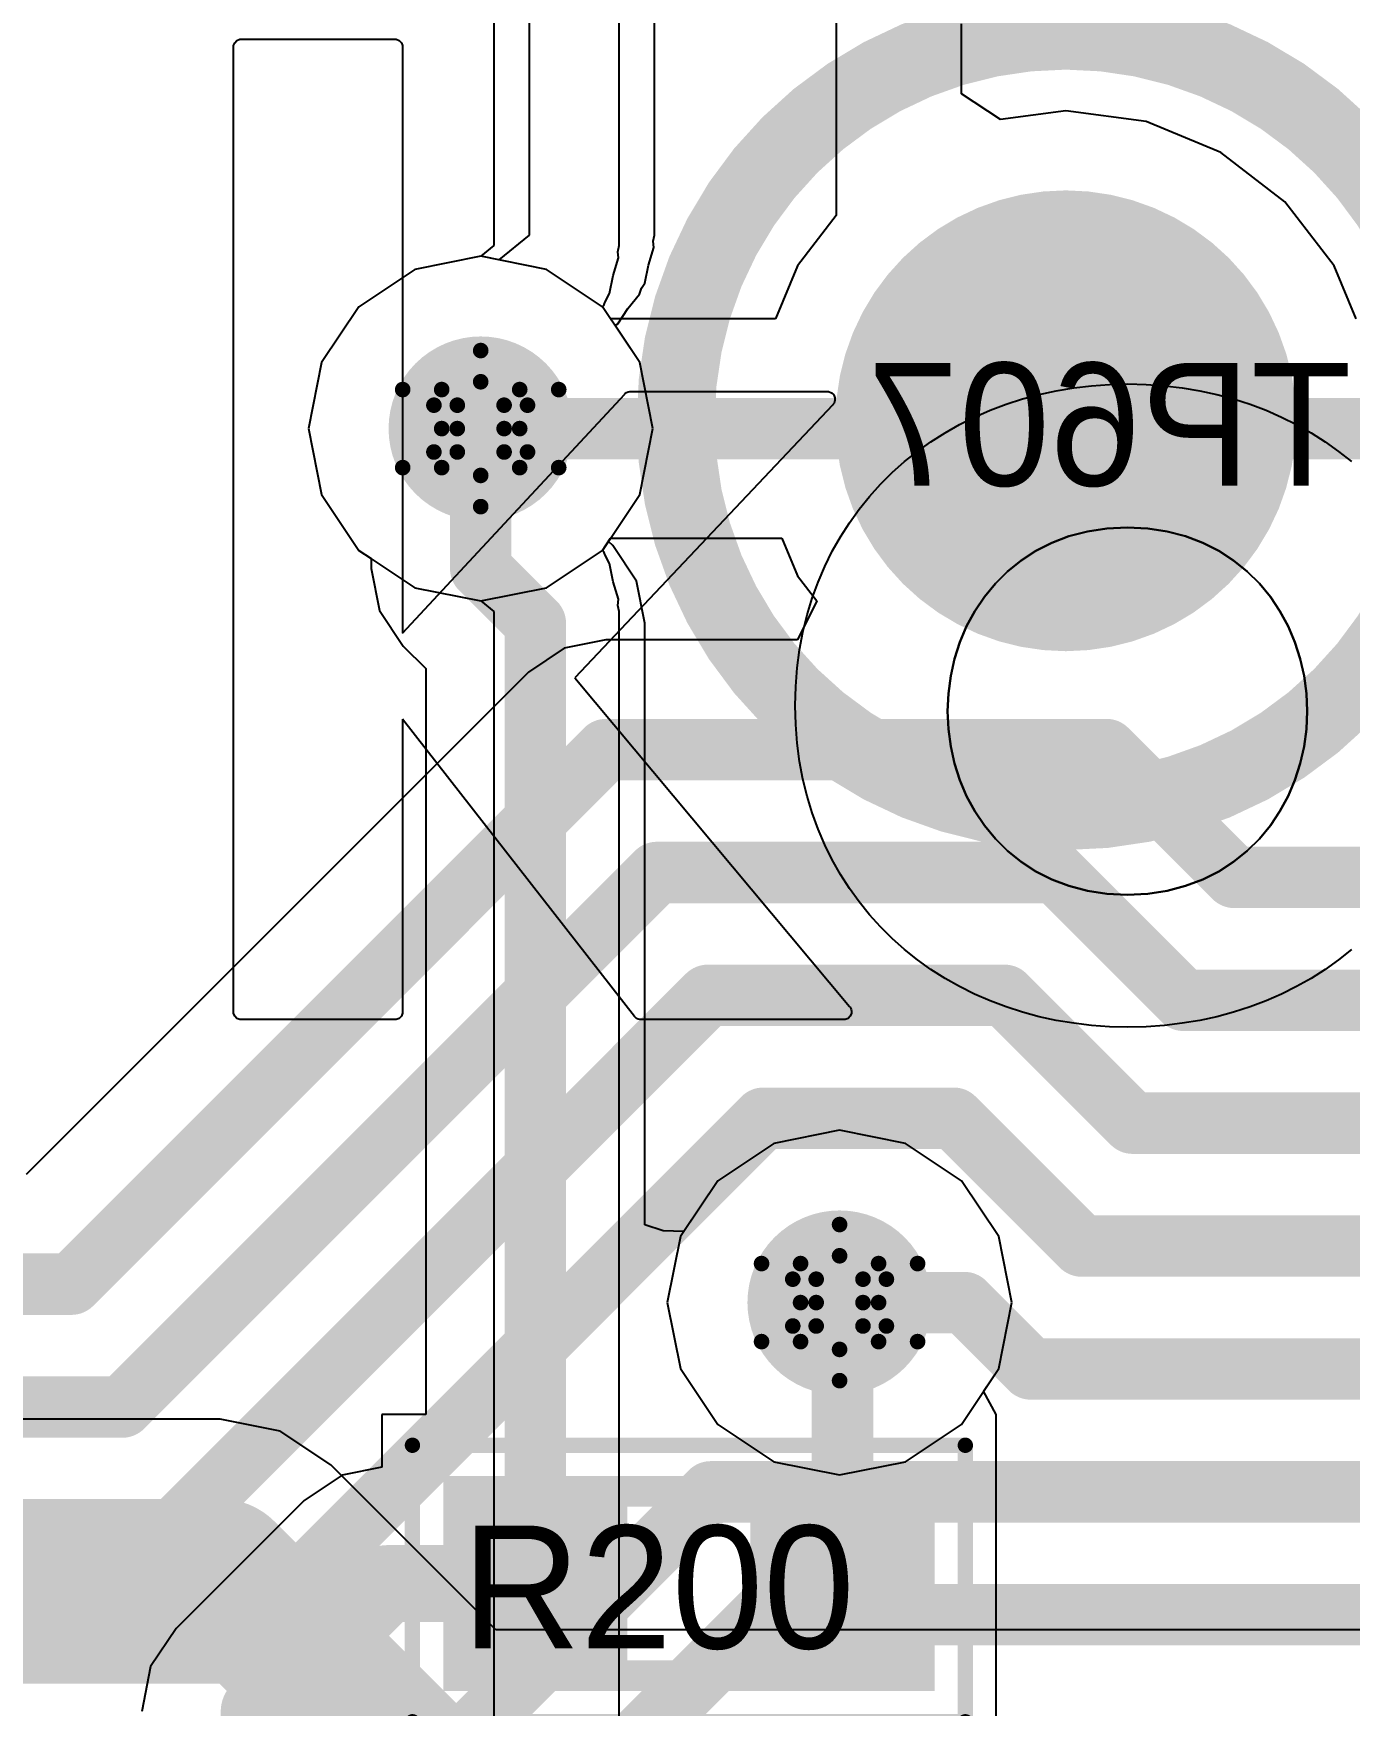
# Model space of a CAD drawing. Header units: millimetres. Extents: x 5 to 399, y 5 to 287.
# Drawn here: x 214.1 to 218.38, y 130.01 to 135.46 of the extents above; entities that cross this region are included whole.
import ezdxf

# ---------------------------------------------------------------- set-up
doc = ezdxf.new("R2010")
doc.units = ezdxf.units.MM
for name, color, linetype in [('BottomLayer', 5, 'Continuous'), ('BottomOverlay', 54, 'Continuous'), ('BottomPaste', 16, 'Continuous'), ('BottomSolder', 6, 'Continuous'), ('DrillDrawing', 1, 'Continuous'), ('DrillGuide', 244, 'Continuous'), ('Mechanical13', 56, 'Continuous'), ('MidLayer1', 16, 'Continuous'), ('MidLayer2', 76, 'Continuous'), ('MultiLayer', 9, 'Continuous'), ('TopLayer', 1, 'Continuous'), ('TopOverlay', 2, 'Continuous'), ('TopPaste', 8, 'Continuous'), ('TopSolder', 216, 'Continuous'), ('ViaHoleLayer', 16, 'Continuous')]:
    doc.layers.add(name, color=color, linetype=linetype)

# ---------------------------------------------------------------- blocks, each defined once
blk = doc.blocks.new('TP1_5MM_B_102')
at = {"layer": 'BottomLayer', "const_width": 0.75}
blk.add_lwpolyline([(-0.375, 0, 1), (0.375, 0, 1)], format="xyb", close=True, dxfattribs=at)
at = {"layer": 'BottomOverlay'}
for points, const_width in [([(1.27, 0, 1), (-1.27, 0, 1)], 0.254), ([(-1.3335, 0, 1), (-1.2065, 0, 1)], 0.127), ([(1.2065, 0, 1), (1.3335, 0, 1)], 0.127)]:
    blk.add_lwpolyline(points, format="xyb", close=True, dxfattribs=dict(at, const_width=const_width))
at = {"layer": 'BottomPaste', "const_width": 0.75}
blk.add_lwpolyline([(-0.375, 0, 1), (0.375, 0, 1)], format="xyb", close=True, dxfattribs=at)
at = {"layer": 'BottomSolder', "const_width": 0.75}
blk.add_lwpolyline([(-0.375, 0, 1), (0.375, 0, 1)], format="xyb", close=True, dxfattribs=at)
blk = doc.blocks.new('0402_R_201')
at = {"layer": 'Mechanical13', "const_width": 0.1}
for points in [[(-0.55, 0.3), (-0.55, -0.3)], [(0.55, 0.3), (-0.55, 0.3)], [(0.55, 0.3), (0.55, -0.3)], [(0.55, -0.3), (-0.55, -0.3)]]:
    blk.add_lwpolyline(points, dxfattribs=at)
at = {"layer": 'Mechanical13', "const_width": 0.05}
for points in [[(-0.575, 0.3, 1), (-0.525, 0.3, 1)], [(-0.575, 0.3, 1), (-0.525, 0.3, 1)], [(0.525, 0.3, 1), (0.575, 0.3, 1)], [(0.525, 0.3, 1), (0.575, 0.3, 1)], [(-0.575, -0.3, 1), (-0.525, -0.3, 1)], [(-0.575, -0.3, 1), (-0.525, -0.3, 1)], [(0.525, -0.3, 1), (0.575, -0.3, 1)], [(0.525, -0.3, 1), (0.575, -0.3, 1)]]:
    blk.add_lwpolyline(points, format="xyb", close=True, dxfattribs=at)
at = {"layer": 'TopLayer'}
for points in [[(-0.25, -0.3), (-0.25, 0.3), (-0.75, -0.3), (-0.75, 0.3)], [(0.75, -0.3), (0.75, 0.3), (0.25, -0.3), (0.25, 0.3)]]:
    blk.add_solid(points, dxfattribs=at)
at = {"layer": 'TopOverlay', "const_width": 0.05}
for points in [[(-0.9, 0.45), (-0.9, -0.45)], [(0.9, 0.45), (-0.9, 0.45)], [(0.9, 0.45), (0.9, -0.45)], [(0.9, -0.45), (-0.9, -0.45)]]:
    blk.add_lwpolyline(points, dxfattribs=at)
at = {"layer": 'TopOverlay', "const_width": 0.025}
for points in [[(-0.9125, 0.45, 1), (-0.8875, 0.45, 1)], [(-0.9125, 0.45, 1), (-0.8875, 0.45, 1)], [(0.8875, 0.45, 1), (0.9125, 0.45, 1)], [(0.8875, 0.45, 1), (0.9125, 0.45, 1)], [(-0.9125, -0.45, 1), (-0.8875, -0.45, 1)], [(-0.9125, -0.45, 1), (-0.8875, -0.45, 1)], [(0.8875, -0.45, 1), (0.9125, -0.45, 1)], [(0.8875, -0.45, 1), (0.9125, -0.45, 1)]]:
    blk.add_lwpolyline(points, format="xyb", close=True, dxfattribs=at)
at = {"layer": 'TopPaste'}
for points in [[(-0.25, -0.3), (-0.25, 0.3), (-0.75, -0.3), (-0.75, 0.3)], [(0.75, -0.3), (0.75, 0.3), (0.25, -0.3), (0.25, 0.3)]]:
    blk.add_solid(points, dxfattribs=at)
at = {"layer": 'TopSolder'}
for points in [[(-0.2, -0.35), (-0.2, 0.35), (-0.8, -0.35), (-0.8, 0.35)], [(0.8, -0.35), (0.8, 0.35), (0.2, -0.35), (0.2, 0.35)]]:
    blk.add_solid(points, dxfattribs=at)

msp = doc.modelspace()

# ---------------------------------------------------------------- linework, layer by layer
at = {"layer": 'BottomLayer'}
for p, q in [((216.7124, 137.5831), (216.7124, 134.865)), ((217.1202, 135.2608), (217.1202, 135.4888)), ((217.2472, 135.177), (217.1202, 135.2608)), ((217.4598, 135.205), (217.2472, 135.177)), ((217.7208, 135.1707), (217.4598, 135.205)), ((217.9641, 135.0699), (217.7208, 135.1707)), ((218.173, 134.9096), (217.9641, 135.0699)), ((218.3333, 134.7007), (218.173, 134.9096)), ((216.7124, 134.865), (216.5863, 134.7007)), ((215.5548, 134.7318), (215.3402, 134.6891)), ((215.7694, 134.6891), (215.5548, 134.7318)), ((215.3402, 134.6891), (215.1583, 134.5675)), ((215.9513, 134.5675), (215.7694, 134.6891)), ((216.5863, 134.7007), (216.5147, 134.5279)), ((218.4049, 134.5279), (218.3333, 134.7007)), ((215.1583, 134.5675), (215.0367, 134.3856)), ((215.9778, 134.5279), (215.9513, 134.5675)), ((216.5147, 134.5279), (215.9778, 134.5279)), ((215.0367, 134.3856), (214.994, 134.171)), ((214.994, 134.171), (215.0367, 133.9564)), ((215.0367, 133.9564), (215.1583, 133.7745)), ((215.9513, 133.7745), (215.9778, 133.8141)), ((215.9778, 133.8141), (216.5357, 133.8141)), ((216.5357, 133.8141), (216.5863, 133.6921)), ((215.1583, 133.7745), (215.3402, 133.6529)), ((215.7694, 133.6529), (215.9513, 133.7745)), ((216.5863, 133.6921), (216.6492, 133.6101)), ((215.3402, 133.6529), (215.5548, 133.6102)), ((215.5548, 133.6102), (215.7694, 133.6529)), ((216.6492, 133.6101), (216.5866, 133.4831)), ((215.826, 133.4559), (215.7102, 133.3785)), ((215.9625, 133.4831), (215.826, 133.4559)), ((216.5866, 133.4831), (215.9625, 133.4831)), ((215.7102, 133.3785), (214.0747, 131.743))]:
    msp.add_line(p, q, dxfattribs=at)
for points, const_width in [([(215.4048, 134.171, 1), (215.7048, 134.171, 1)], 0.3), ([(215.5048, 134.171, 1), (215.6048, 134.171, 1)], 0.1), ([(215.9125, 133.1262, 1), (216.0125, 133.1262, 1)], 0.1), ([(215.9125, 133.1262, 1), (216.0125, 133.1262, 1)], 0.1), ([(217.5423, 133.1262, 1), (217.6423, 133.1262, 1)], 0.1), ([(217.5423, 133.1262, 1), (217.6423, 133.1262, 1)], 0.1), ([(216.0782, 132.7262, 1), (216.1782, 132.7262, 1)], 0.1), ([(216.0782, 132.7262, 1), (216.1782, 132.7262, 1)], 0.1), ([(217.3767, 132.7262, 1), (217.4767, 132.7262, 1)], 0.1), ([(217.3767, 132.7262, 1), (217.4767, 132.7262, 1)], 0.1), ([(217.9583, 132.7102, 1), (218.0583, 132.7102, 1)], 0.1), ([(217.9583, 132.7102, 1), (218.0583, 132.7102, 1)], 0.1), ([(216.2439, 132.3262, 1), (216.3439, 132.3262, 1)], 0.1), ([(216.2439, 132.3262, 1), (216.3439, 132.3262, 1)], 0.1), ([(217.211, 132.3262, 1), (217.311, 132.3262, 1)], 0.1), ([(217.211, 132.3262, 1), (217.311, 132.3262, 1)], 0.1), ([(217.7927, 132.3102, 1), (217.8927, 132.3102, 1)], 0.1), ([(217.7927, 132.3102, 1), (217.8927, 132.3102, 1)], 0.1), ([(216.4247, 131.9262, 1), (216.5247, 131.9262, 1)], 0.1), ([(216.4247, 131.9262, 1), (216.5247, 131.9262, 1)], 0.1), ([(217.0453, 131.9262, 1), (217.1453, 131.9262, 1)], 0.1), ([(217.0453, 131.9262, 1), (217.1453, 131.9262, 1)], 0.1), ([(217.627, 131.9102, 1), (217.727, 131.9102, 1)], 0.1), ([(217.627, 131.9102, 1), (217.727, 131.9102, 1)], 0.1), ([(216.5732, 131.3262, 1), (216.8732, 131.3262, 1)], 0.3), ([(217.4613, 131.5102, 1), (217.5613, 131.5102, 1)], 0.1), ([(217.4613, 131.5102, 1), (217.5613, 131.5102, 1)], 0.1), ([(214.1725, 131.3862, 1), (214.2725, 131.3862, 1)], 0.1), ([(214.1725, 131.3862, 1), (214.2725, 131.3862, 1)], 0.1), ([(216.6732, 131.3262, 1), (216.7732, 131.3262, 1)], 0.1), ([(217.0796, 131.3262, 1), (217.1796, 131.3262, 1)], 0.1), ([(217.0796, 131.3262, 1), (217.1796, 131.3262, 1)], 0.1), ([(217.2956, 131.1102, 1), (217.3956, 131.1102, 1)], 0.1), ([(217.2956, 131.1102, 1), (217.3956, 131.1102, 1)], 0.1), ([(214.3382, 130.9862, 1), (214.4382, 130.9862, 1)], 0.1), ([(214.3382, 130.9862, 1), (214.4382, 130.9862, 1)], 0.1), ([(216.2535, 130.7102, 1), (216.3535, 130.7102, 1)], 0.1), ([(216.2535, 130.7102, 1), (216.3535, 130.7102, 1)], 0.1), ([(214.5039, 130.5862, 1), (214.6039, 130.5862, 1)], 0.1), ([(214.5039, 130.5862, 1), (214.6039, 130.5862, 1)], 0.1), ([(216.4192, 130.3102, 1), (216.5192, 130.3102, 1)], 0.1), ([(216.4192, 130.3102, 1), (216.5192, 130.3102, 1)], 0.1), ([(214.6847, 130.1862, 1), (214.7847, 130.1862, 1)], 0.1), ([(214.6847, 130.1862, 1), (214.7847, 130.1862, 1)], 0.1)]:
    msp.add_lwpolyline(points, format="xyb", close=True, dxfattribs=dict(at, const_width=const_width))
at = {"layer": 'BottomLayer', "const_width": 0.2}
for points in [[(215.5548, 134.171), (218.8822, 134.171)], [(214.2225, 131.3862), (215.9625, 133.1262)], [(215.9625, 133.1262), (217.5923, 133.1262)], [(217.5923, 133.1262), (218.0083, 132.7102)], [(214.3882, 130.9862), (216.1282, 132.7262)], [(216.1282, 132.7262), (217.4267, 132.7262)], [(217.4267, 132.7262), (217.8427, 132.3102)], [(218.0083, 132.7102), (222.4484, 132.7102)], [(214.5539, 130.5862), (216.2939, 132.3262)], [(216.2939, 132.3262), (217.261, 132.3262)], [(217.261, 132.3262), (217.677, 131.9102)], [(217.8427, 132.3102), (222.6141, 132.3102)], [(214.7347, 130.1862), (216.4747, 131.9262)], [(216.4747, 131.9262), (217.0953, 131.9262)], [(217.0953, 131.9262), (217.5113, 131.5102)], [(217.677, 131.9102), (222.7797, 131.9102)], [(217.5113, 131.5102), (222.9454, 131.5102)], [(211.7032, 131.3862), (214.2225, 131.3862)], [(216.7232, 131.3262), (217.1296, 131.3262)], [(217.1296, 131.3262), (217.3456, 131.1102)], [(217.3456, 131.1102), (223.1111, 131.1102)], [(211.8689, 130.9862), (214.3882, 130.9862)], [(215.3795, 129.7862), (216.3035, 130.7102)], [(216.3035, 130.7102), (223.2768, 130.7102)], [(212.0346, 130.5862), (214.5539, 130.5862)], [(215.5452, 129.3862), (216.4692, 130.3102)], [(216.4692, 130.3102), (223.4425, 130.3102)], [(212.2002, 130.1862), (214.7347, 130.1862)]]:
    msp.add_lwpolyline(points, dxfattribs=at)
at = {"layer": 'DrillDrawing', "const_width": 0.0508}
for points in [[(215.4278, 134.298), (215.5548, 134.425)], [(215.5548, 134.425), (215.6818, 134.298)], [(215.3008, 134.298), (215.4278, 134.171)], [(215.3008, 134.298), (215.4278, 134.298)], [(215.4786, 134.2472), (215.5548, 134.3234)], [(215.5548, 134.3234), (215.631, 134.2472)], [(215.6818, 134.298), (215.8088, 134.298)], [(215.6818, 134.171), (215.8088, 134.298)], [(215.4024, 134.2472), (215.4786, 134.171)], [(215.4024, 134.2472), (215.4786, 134.2472)], [(215.631, 134.2472), (215.7072, 134.2472)], [(215.631, 134.171), (215.7072, 134.2472)], [(215.3008, 134.044), (215.4278, 134.171)], [(215.4024, 134.0948), (215.4786, 134.171)], [(215.631, 134.171), (215.7072, 134.0948)], [(215.6818, 134.171), (215.8088, 134.044)], [(215.4024, 134.0948), (215.4786, 134.0948)], [(215.4786, 134.0948), (215.5548, 134.0186)], [(215.5548, 134.0186), (215.631, 134.0948)], [(215.631, 134.0948), (215.7072, 134.0948)], [(215.3008, 134.044), (215.4278, 134.044)], [(215.4278, 134.044), (215.5548, 133.917)], [(215.5548, 133.917), (215.6818, 134.044)], [(215.6818, 134.044), (215.8088, 134.044)], [(216.5962, 131.4532), (216.7232, 131.5802)], [(216.7232, 131.5802), (216.8502, 131.4532)], [(216.647, 131.4024), (216.7232, 131.4786)], [(216.7232, 131.4786), (216.7994, 131.4024)], [(216.4692, 131.4532), (216.5962, 131.3262)], [(216.4692, 131.4532), (216.5962, 131.4532)], [(216.8502, 131.4532), (216.9772, 131.4532)], [(216.8502, 131.3262), (216.9772, 131.4532)], [(216.5708, 131.4024), (216.647, 131.3262)], [(216.5708, 131.4024), (216.647, 131.4024)], [(216.7994, 131.4024), (216.8756, 131.4024)], [(216.7994, 131.3262), (216.8756, 131.4024)], [(216.4692, 131.1992), (216.5962, 131.3262)], [(216.5708, 131.25), (216.647, 131.3262)], [(216.7994, 131.3262), (216.8756, 131.25)], [(216.8502, 131.3262), (216.9772, 131.1992)], [(216.4692, 131.1992), (216.5962, 131.1992)], [(216.5708, 131.25), (216.647, 131.25)], [(216.5962, 131.1992), (216.7232, 131.0722)], [(216.647, 131.25), (216.7232, 131.1738)], [(216.7232, 131.1738), (216.7994, 131.25)], [(216.7232, 131.0722), (216.8502, 131.1992)], [(216.7994, 131.25), (216.8756, 131.25)], [(216.8502, 131.1992), (216.9772, 131.1992)]]:
    msp.add_lwpolyline(points, dxfattribs=at)
at = {"layer": 'DrillDrawing', "const_width": 0.0254}
for points in [[(215.5421, 134.425, 1), (215.5675, 134.425, 1)], [(215.5421, 134.425, 1), (215.5675, 134.425, 1)], [(215.2881, 134.298, 1), (215.3135, 134.298, 1)], [(215.2881, 134.298, 1), (215.3135, 134.298, 1)], [(215.4151, 134.298, 1), (215.4405, 134.298, 1)], [(215.4151, 134.298, 1), (215.4405, 134.298, 1)], [(215.5421, 134.3234, 1), (215.5675, 134.3234, 1)], [(215.5421, 134.3234, 1), (215.5675, 134.3234, 1)], [(215.6691, 134.298, 1), (215.6945, 134.298, 1)], [(215.6691, 134.298, 1), (215.6945, 134.298, 1)], [(215.7961, 134.298, 1), (215.8215, 134.298, 1)], [(215.7961, 134.298, 1), (215.8215, 134.298, 1)], [(215.3897, 134.2472, 1), (215.4151, 134.2472, 1)], [(215.3897, 134.2472, 1), (215.4151, 134.2472, 1)], [(215.4659, 134.2472, 1), (215.4913, 134.2472, 1)], [(215.4659, 134.2472, 1), (215.4913, 134.2472, 1)], [(215.6183, 134.2472, 1), (215.6437, 134.2472, 1)], [(215.6183, 134.2472, 1), (215.6437, 134.2472, 1)], [(215.6945, 134.2472, 1), (215.7199, 134.2472, 1)], [(215.6945, 134.2472, 1), (215.7199, 134.2472, 1)], [(215.4151, 134.171, 1), (215.4405, 134.171, 1)], [(215.4151, 134.171, 1), (215.4405, 134.171, 1)], [(215.4659, 134.171, 1), (215.4913, 134.171, 1)], [(215.4659, 134.171, 1), (215.4913, 134.171, 1)], [(215.6183, 134.171, 1), (215.6437, 134.171, 1)], [(215.6183, 134.171, 1), (215.6437, 134.171, 1)], [(215.6691, 134.171, 1), (215.6945, 134.171, 1)], [(215.6691, 134.171, 1), (215.6945, 134.171, 1)], [(215.3897, 134.0948, 1), (215.4151, 134.0948, 1)], [(215.3897, 134.0948, 1), (215.4151, 134.0948, 1)], [(215.4659, 134.0948, 1), (215.4913, 134.0948, 1)], [(215.4659, 134.0948, 1), (215.4913, 134.0948, 1)], [(215.6183, 134.0948, 1), (215.6437, 134.0948, 1)], [(215.6183, 134.0948, 1), (215.6437, 134.0948, 1)], [(215.6945, 134.0948, 1), (215.7199, 134.0948, 1)], [(215.6945, 134.0948, 1), (215.7199, 134.0948, 1)], [(215.2881, 134.044, 1), (215.3135, 134.044, 1)], [(215.2881, 134.044, 1), (215.3135, 134.044, 1)], [(215.4151, 134.044, 1), (215.4405, 134.044, 1)], [(215.4151, 134.044, 1), (215.4405, 134.044, 1)], [(215.6691, 134.044, 1), (215.6945, 134.044, 1)], [(215.6691, 134.044, 1), (215.6945, 134.044, 1)], [(215.7961, 134.044, 1), (215.8215, 134.044, 1)], [(215.7961, 134.044, 1), (215.8215, 134.044, 1)], [(215.5421, 134.0186, 1), (215.5675, 134.0186, 1)], [(215.5421, 134.0186, 1), (215.5675, 134.0186, 1)], [(215.5421, 133.917, 1), (215.5675, 133.917, 1)], [(215.5421, 133.917, 1), (215.5675, 133.917, 1)], [(216.7105, 131.5802, 1), (216.7359, 131.5802, 1)], [(216.7105, 131.5802, 1), (216.7359, 131.5802, 1)], [(216.7105, 131.4786, 1), (216.7359, 131.4786, 1)], [(216.7105, 131.4786, 1), (216.7359, 131.4786, 1)], [(216.4565, 131.4532, 1), (216.4819, 131.4532, 1)], [(216.4565, 131.4532, 1), (216.4819, 131.4532, 1)], [(216.5835, 131.4532, 1), (216.6089, 131.4532, 1)], [(216.5835, 131.4532, 1), (216.6089, 131.4532, 1)], [(216.8375, 131.4532, 1), (216.8629, 131.4532, 1)], [(216.8375, 131.4532, 1), (216.8629, 131.4532, 1)], [(216.9645, 131.4532, 1), (216.9899, 131.4532, 1)], [(216.9645, 131.4532, 1), (216.9899, 131.4532, 1)], [(216.5581, 131.4024, 1), (216.5835, 131.4024, 1)], [(216.5581, 131.4024, 1), (216.5835, 131.4024, 1)], [(216.6343, 131.4024, 1), (216.6597, 131.4024, 1)], [(216.6343, 131.4024, 1), (216.6597, 131.4024, 1)], [(216.7867, 131.4024, 1), (216.8121, 131.4024, 1)], [(216.7867, 131.4024, 1), (216.8121, 131.4024, 1)], [(216.8629, 131.4024, 1), (216.8883, 131.4024, 1)], [(216.8629, 131.4024, 1), (216.8883, 131.4024, 1)], [(216.5835, 131.3262, 1), (216.6089, 131.3262, 1)], [(216.5835, 131.3262, 1), (216.6089, 131.3262, 1)], [(216.6343, 131.3262, 1), (216.6597, 131.3262, 1)], [(216.6343, 131.3262, 1), (216.6597, 131.3262, 1)], [(216.7867, 131.3262, 1), (216.8121, 131.3262, 1)], [(216.7867, 131.3262, 1), (216.8121, 131.3262, 1)], [(216.8375, 131.3262, 1), (216.8629, 131.3262, 1)], [(216.8375, 131.3262, 1), (216.8629, 131.3262, 1)], [(216.4565, 131.1992, 1), (216.4819, 131.1992, 1)], [(216.4565, 131.1992, 1), (216.4819, 131.1992, 1)], [(216.5581, 131.25, 1), (216.5835, 131.25, 1)], [(216.5581, 131.25, 1), (216.5835, 131.25, 1)], [(216.5835, 131.1992, 1), (216.6089, 131.1992, 1)], [(216.5835, 131.1992, 1), (216.6089, 131.1992, 1)], [(216.6343, 131.25, 1), (216.6597, 131.25, 1)], [(216.6343, 131.25, 1), (216.6597, 131.25, 1)], [(216.7867, 131.25, 1), (216.8121, 131.25, 1)], [(216.7867, 131.25, 1), (216.8121, 131.25, 1)], [(216.8375, 131.1992, 1), (216.8629, 131.1992, 1)], [(216.8375, 131.1992, 1), (216.8629, 131.1992, 1)], [(216.8629, 131.25, 1), (216.8883, 131.25, 1)], [(216.8629, 131.25, 1), (216.8883, 131.25, 1)], [(216.9645, 131.1992, 1), (216.9899, 131.1992, 1)], [(216.9645, 131.1992, 1), (216.9899, 131.1992, 1)], [(216.7105, 131.1738, 1), (216.7359, 131.1738, 1)], [(216.7105, 131.1738, 1), (216.7359, 131.1738, 1)], [(216.7105, 131.0722, 1), (216.7359, 131.0722, 1)], [(216.7105, 131.0722, 1), (216.7359, 131.0722, 1)]]:
    msp.add_lwpolyline(points, format="xyb", close=True, dxfattribs=at)
at = {"layer": 'DrillGuide', "const_width": 0.125}
for points in [[(215.4923, 134.171, 1), (215.6173, 134.171, 1)], [(216.6607, 131.3262, 1), (216.7857, 131.3262, 1)]]:
    msp.add_lwpolyline(points, format="xyb", close=True, dxfattribs=at)
at = {"layer": 'MidLayer1'}
for p, q in [((215.5972, 137.3183), (215.5972, 134.7666)), ((216.0051, 134.7666), (216.0051, 137.3183)), ((215.5972, 134.7666), (215.5548, 134.7318)), ((216.0011, 134.7468), (216.0051, 134.7666)), ((215.5548, 134.7318), (215.3402, 134.6891)), ((215.9857, 134.6693), (216.0031, 134.7266)), ((216.0031, 134.7266), (216.0011, 134.7468)), ((215.3402, 134.6891), (215.1583, 134.5675)), ((215.974, 134.6105), (215.9857, 134.6693)), ((215.9596, 134.5832), (215.974, 134.6105)), ((215.1583, 134.5675), (215.0367, 134.3856)), ((215.9513, 134.5675), (215.9514, 134.5676)), ((216.0729, 134.3856), (215.9513, 134.5675)), ((215.9514, 134.5676), (215.9569, 134.5744)), ((215.9569, 134.5744), (215.9596, 134.5832)), ((215.0367, 134.3856), (214.994, 134.171)), ((216.1156, 134.171), (216.0729, 134.3856)), ((214.994, 134.171), (215.0367, 133.9564)), ((216.0729, 133.9564), (216.1156, 134.171)), ((215.0367, 133.9564), (215.1583, 133.7745)), ((215.9513, 133.7745), (216.0729, 133.9564)), ((215.1583, 133.7745), (215.3402, 133.6529)), ((215.9514, 133.7744), (215.9513, 133.7745)), ((215.9569, 133.7676), (215.9514, 133.7744)), ((215.9596, 133.7588), (215.9569, 133.7676)), ((215.974, 133.7315), (215.9596, 133.7588)), ((215.9857, 133.6727), (215.974, 133.7315)), ((216.0031, 133.6154), (215.9857, 133.6727)), ((215.3402, 133.6529), (215.5548, 133.6102)), ((215.5548, 133.6102), (215.5972, 133.5754)), ((215.5972, 133.5754), (215.5972, 129.2688)), ((216.0011, 133.5952), (216.0031, 133.6154)), ((216.0051, 133.5754), (216.0011, 133.5952)), ((216.0051, 129.2688), (216.0051, 133.5754)), ((216.7232, 131.887), (216.5086, 131.8443)), ((216.9378, 131.8443), (216.7232, 131.887)), ((216.5086, 131.8443), (216.3267, 131.7227)), ((217.1197, 131.7227), (216.9378, 131.8443)), ((216.3267, 131.7227), (216.2051, 131.5408)), ((217.2413, 131.5408), (217.1197, 131.7227)), ((216.2051, 131.5408), (216.1624, 131.3262)), ((217.284, 131.3262), (217.2413, 131.5408)), ((216.1624, 131.3262), (216.2051, 131.1116)), ((217.2413, 131.1116), (217.284, 131.3262)), ((216.2051, 131.1116), (216.3267, 130.9297)), ((217.1197, 130.9297), (217.2413, 131.1116)), ((216.3267, 130.9297), (216.5086, 130.8081)), ((216.9378, 130.8081), (217.1197, 130.9297)), ((216.5086, 130.8081), (216.7232, 130.7654)), ((216.7232, 130.7654), (216.9378, 130.8081))]:
    msp.add_line(p, q, dxfattribs=at)
at = {"layer": 'MidLayer1', "const_width": 0.3}
for points in [[(215.4048, 134.171, 1), (215.7048, 134.171, 1)], [(216.5732, 131.3262, 1), (216.8732, 131.3262, 1)]]:
    msp.add_lwpolyline(points, format="xyb", close=True, dxfattribs=at)
at = {"layer": 'MidLayer2'}
for p, q in [((215.5548, 134.7318), (215.3402, 134.6891)), ((215.7694, 134.6891), (215.5548, 134.7318)), ((215.3402, 134.6891), (215.1583, 134.5675)), ((215.9513, 134.5675), (215.7694, 134.6891)), ((215.1583, 134.5675), (215.0367, 134.3856)), ((216.0729, 134.3856), (215.9513, 134.5675)), ((215.0367, 134.3856), (214.994, 134.171)), ((216.1156, 134.171), (216.0729, 134.3856)), ((214.994, 134.171), (215.0367, 133.9564)), ((216.0729, 133.9564), (216.1156, 134.171)), ((215.0367, 133.9564), (215.1583, 133.7745)), ((215.9513, 133.7745), (216.0729, 133.9564)), ((215.1583, 133.7745), (215.3402, 133.6529)), ((215.7694, 133.6529), (215.9513, 133.7745)), ((215.3402, 133.6529), (215.5548, 133.6102)), ((215.5548, 133.6102), (215.7694, 133.6529)), ((216.7232, 131.887), (216.5086, 131.8443)), ((216.9378, 131.8443), (216.7232, 131.887)), ((216.5086, 131.8443), (216.3267, 131.7227)), ((217.1197, 131.7227), (216.9378, 131.8443)), ((216.3267, 131.7227), (216.2051, 131.5408)), ((217.2413, 131.5408), (217.1197, 131.7227)), ((216.2051, 131.5408), (216.1624, 131.3262)), ((217.284, 131.3262), (217.2413, 131.5408)), ((216.1624, 131.3262), (216.2051, 131.1116)), ((217.2413, 131.1116), (217.284, 131.3262)), ((216.2051, 131.1116), (216.3267, 130.9297)), ((217.1197, 130.9297), (217.2413, 131.1116)), ((214.7067, 130.947), (210.424, 130.947)), ((214.9018, 130.9082), (214.7067, 130.947)), ((215.0672, 130.7977), (214.9018, 130.9082)), ((216.3267, 130.9297), (216.5086, 130.8081)), ((216.9378, 130.8081), (217.1197, 130.9297)), ((215.6037, 130.2612), (215.0672, 130.7977)), ((216.5086, 130.8081), (216.7232, 130.7654)), ((216.7232, 130.7654), (216.9378, 130.8081)), ((223.066, 130.2612), (215.6037, 130.2612))]:
    msp.add_line(p, q, dxfattribs=at)
for points, const_width in [([(215.4048, 134.171, 1), (215.7048, 134.171, 1)], 0.3), ([(216.5732, 131.3262, 1), (216.8732, 131.3262, 1)], 0.3), ([(214.5817, 130.4372, 1), (214.8317, 130.4372, 1)], 0.25), ([(214.5817, 130.4372, 1), (214.8317, 130.4372, 1)], 0.25)]:
    msp.add_lwpolyline(points, format="xyb", close=True, dxfattribs=dict(at, const_width=const_width))
at = {"layer": 'MidLayer2', "const_width": 0.5}
for points in [[(210.424, 130.4372), (214.7067, 130.4372)], [(214.7067, 130.4372), (215.3925, 129.7514)]]:
    msp.add_lwpolyline(points, dxfattribs=at)
at = {"layer": 'MultiLayer', "const_width": 0.3}
for points in [[(215.4048, 134.171, 1), (215.7048, 134.171, 1)], [(216.5732, 131.3262, 1), (216.8732, 131.3262, 1)]]:
    msp.add_lwpolyline(points, format="xyb", close=True, dxfattribs=at)
at = {"layer": 'TopLayer'}
for p, q in [((215.7124, 136.8204), (215.7124, 134.8005)), ((216.1202, 134.8005), (216.1202, 136.2466)), ((215.7124, 134.8005), (215.6142, 134.7199)), ((216.1009, 134.7032), (216.1183, 134.7605)), ((216.1163, 134.7807), (216.1202, 134.8005)), ((216.1183, 134.7605), (216.1163, 134.7807)), ((215.5548, 134.7318), (215.3402, 134.6891)), ((215.6142, 134.7199), (215.5548, 134.7318)), ((215.3402, 134.6891), (215.1583, 134.5675)), ((216.0892, 134.6444), (216.1009, 134.7032)), ((216.0341, 134.562), (216.0721, 134.6083)), ((216.0721, 134.6083), (216.0779, 134.6276)), ((216.0779, 134.6276), (216.0892, 134.6444)), ((215.1583, 134.5675), (215.0367, 134.3856)), ((216.0008, 134.5121), (216.0341, 134.562)), ((215.9922, 134.5064), (216.0008, 134.5121)), ((216.0729, 134.3856), (215.9922, 134.5064)), ((215.0367, 134.3856), (214.994, 134.171)), ((216.1156, 134.171), (216.0729, 134.3856)), ((214.994, 134.171), (215.0367, 133.9564)), ((216.0729, 133.9564), (216.1156, 134.171)), ((215.0367, 133.9564), (215.1583, 133.7745)), ((215.971, 133.8039), (216.0729, 133.9564)), ((215.9849, 133.79), (215.971, 133.8039)), ((216.0623, 133.6742), (215.9849, 133.79)), ((215.1583, 133.7745), (215.1979, 133.748)), ((215.1979, 133.748), (215.1979, 133.7155)), ((215.1979, 133.7155), (215.2251, 133.5789)), ((216.0895, 133.5377), (216.0623, 133.6742)), ((215.2251, 133.5789), (215.3025, 133.4631)), ((216.0895, 131.5789), (216.0895, 133.5377)), ((215.3025, 133.4631), (215.3757, 133.3898)), ((215.3757, 133.3898), (215.3757, 130.9618)), ((216.7232, 131.887), (216.5086, 131.8443)), ((216.9378, 131.8443), (216.7232, 131.887)), ((216.5086, 131.8443), (216.3267, 131.7227)), ((217.1197, 131.7227), (216.9378, 131.8443)), ((216.3267, 131.7227), (216.2165, 131.5578)), ((217.2413, 131.5408), (217.1197, 131.7227)), ((216.1487, 131.5594), (216.0895, 131.5789)), ((216.2165, 131.5578), (216.1487, 131.5594)), ((217.284, 131.3262), (217.2413, 131.5408)), ((217.2413, 131.1116), (217.284, 131.3262)), ((217.192, 131.0378), (217.2413, 131.1116)), ((217.2326, 130.9618), (217.192, 131.0378)), ((215.3757, 130.9618), (215.2326, 130.9618)), ((215.2326, 130.9618), (215.2326, 130.7907)), ((217.2326, 129.9712), (217.2326, 130.9618)), ((217.2326, 130.9618), (217.2326, 130.9618)), ((215.2326, 130.7907), (215.1037, 130.765)), ((215.1037, 130.765), (214.9796, 130.6822)), ((214.9796, 130.6822), (214.563, 130.2656)), ((214.563, 130.2656), (214.4802, 130.1415)), ((214.4802, 130.1415), (214.4511, 129.9952))]:
    msp.add_line(p, q, dxfattribs=at)
for points, const_width in [([(215.4048, 134.171, 1), (215.7048, 134.171, 1)], 0.3), ([(215.5048, 134.171, 1), (215.6048, 134.171, 1)], 0.1), ([(215.5048, 133.7155, 1), (215.6048, 133.7155, 1)], 0.1), ([(215.5048, 133.7155, 1), (215.6048, 133.7155, 1)], 0.1), ([(215.6826, 133.5377, 1), (215.7826, 133.5377, 1)], 0.1), ([(215.6826, 133.5377, 1), (215.7826, 133.5377, 1)], 0.1), ([(216.5732, 131.3262, 1), (216.8732, 131.3262, 1)], 0.3), ([(216.6826, 131.3262, 1), (216.7826, 131.3262, 1)], 0.1), ([(215.1875, 130.4118, 1), (215.3125, 130.4118, 1)], 0.125), ([(215.1875, 130.4118, 1), (215.3125, 130.4118, 1)], 0.125), ([(215.6701, 130.4118, 1), (215.7951, 130.4118, 1)], 0.125), ([(215.6826, 130.4118, 1), (215.7826, 130.4118, 1)], 0.1), ([(216.6826, 130.4118, 1), (216.7826, 130.4118, 1)], 0.1), ([(214.7709, 129.9952, 1), (214.8959, 129.9952, 1)], 0.125), ([(214.7709, 129.9952, 1), (214.8959, 129.9952, 1)], 0.125)]:
    msp.add_lwpolyline(points, format="xyb", close=True, dxfattribs=dict(at, const_width=const_width))
for points, const_width in [([(215.5548, 133.7155), (215.5548, 134.171)], 0.2), ([(215.5548, 133.7155), (215.7326, 133.5377)], 0.2), ([(215.7326, 130.4118), (215.7326, 133.5377)], 0.2), ([(216.7326, 130.4118), (216.7326, 131.3262)], 0.2), ([(214.8334, 129.9952), (215.25, 130.4118)], 0.25), ([(215.25, 130.4118), (215.7326, 130.4118)], 0.25), ([(214.8334, 128.4202), (214.8334, 129.9952)], 0.25)]:
    msp.add_lwpolyline(points, dxfattribs=dict(at, const_width=const_width))
at = {"layer": 'TopOverlay'}
for p, q in [((214.7501, 135.4175), (214.754, 135.4269)), ((214.7501, 135.4123), (214.7501, 135.4175)), ((214.7501, 132.2731), (214.7501, 135.4123)), ((214.754, 135.4269), (214.7613, 135.4342)), ((214.7613, 135.4342), (214.7708, 135.4381)), ((214.7708, 135.4381), (215.2797, 135.4381)), ((215.2797, 135.4381), (215.2892, 135.4342)), ((215.2892, 135.4342), (215.2964, 135.4269)), ((215.2964, 135.4269), (215.3004, 135.4175)), ((215.3004, 135.4175), (215.3004, 135.4123)), ((215.3004, 135.4123), (215.3004, 133.5053)), ((215.3004, 133.5053), (216.0236, 134.2834)), ((216.0236, 134.2834), (216.0254, 134.2854)), ((216.0236, 134.2834), (216.0236, 134.2834)), ((216.0254, 134.2854), (216.0298, 134.2885)), ((216.0298, 134.2885), (216.0346, 134.2906)), ((216.0346, 134.2906), (216.0398, 134.2917)), ((216.0398, 134.2917), (216.6873, 134.2917)), ((216.6873, 134.2917), (216.6968, 134.2877)), ((216.6968, 134.2877), (216.7041, 134.2805)), ((216.7041, 134.2805), (216.708, 134.271)), ((216.708, 134.271), (216.708, 134.2659)), ((217.3182, 134.2675), (217.3728, 134.2822)), ((217.3728, 134.2822), (217.4285, 134.2943)), ((217.4285, 134.2943), (217.4854, 134.3038)), ((217.4854, 134.3038), (217.5433, 134.3107)), ((217.5433, 134.3107), (217.6022, 134.3148)), ((217.6022, 134.3148), (217.662, 134.3162)), ((217.662, 134.3162), (217.7218, 134.3148)), ((217.7218, 134.3148), (217.7808, 134.3107)), ((217.7808, 134.3107), (217.8388, 134.3038)), ((217.8388, 134.3038), (217.8958, 134.2943)), ((217.8958, 134.2943), (217.9516, 134.2822)), ((217.9516, 134.2822), (218.0062, 134.2675)), ((216.701, 134.2482), (215.8614, 133.3594)), ((216.7026, 134.25), (216.701, 134.2482)), ((216.7053, 134.2541), (216.7026, 134.25)), ((216.7071, 134.2586), (216.7053, 134.2541)), ((216.708, 134.2634), (216.7071, 134.2586)), ((216.708, 134.2659), (216.708, 134.2634)), ((217.1627, 134.2085), (217.2131, 134.2306)), ((217.2131, 134.2306), (217.265, 134.2503)), ((217.265, 134.2503), (217.3182, 134.2675)), ((218.0062, 134.2675), (218.0595, 134.2503)), ((218.0595, 134.2503), (218.1115, 134.2306)), ((218.1115, 134.2306), (218.162, 134.2085)), ((217.0664, 134.1573), (217.1137, 134.1841)), ((217.1137, 134.1841), (217.1627, 134.2085)), ((218.162, 134.2085), (218.2109, 134.1841)), ((218.2109, 134.1841), (218.2583, 134.1573)), ((216.977, 134.0969), (217.0208, 134.1282)), ((217.0208, 134.1282), (217.0664, 134.1573)), ((218.2583, 134.1573), (218.3039, 134.1282)), ((218.3039, 134.1282), (218.3478, 134.0969)), ((216.8949, 134.0278), (216.935, 134.0634)), ((216.935, 134.0634), (216.977, 134.0969)), ((218.3478, 134.0969), (218.3899, 134.0634)), ((216.8568, 133.99), (216.8949, 134.0278)), ((216.787, 133.9085), (216.8208, 133.9503)), ((216.8208, 133.9503), (216.8568, 133.99)), ((216.7554, 133.8648), (216.787, 133.9085)), ((216.7261, 133.8192), (216.7554, 133.8648)), ((217.4701, 133.8204), (217.5298, 133.836)), ((217.5298, 133.836), (217.4701, 133.8204)), ((217.5298, 133.836), (217.593, 133.8456)), ((217.593, 133.8456), (217.5298, 133.836)), ((217.593, 133.8456), (217.6598, 133.8489)), ((217.6598, 133.8489), (217.593, 133.8456)), ((217.6598, 133.8489), (217.7266, 133.8456)), ((217.7266, 133.8456), (217.6598, 133.8489)), ((217.7266, 133.8456), (217.7899, 133.836)), ((217.7899, 133.836), (217.7266, 133.8456)), ((217.7899, 133.836), (217.8496, 133.8204)), ((217.8496, 133.8204), (217.7899, 133.836)), ((216.6993, 133.7718), (216.7261, 133.8192)), ((217.3622, 133.773), (217.4143, 133.7993)), ((217.4143, 133.7993), (217.3622, 133.773)), ((217.4143, 133.7993), (217.4701, 133.8204)), ((217.4701, 133.8204), (217.4143, 133.7993)), ((217.8496, 133.8204), (217.9055, 133.7993)), ((217.9055, 133.7993), (217.8496, 133.8204)), ((217.9055, 133.7993), (217.9577, 133.773)), ((217.9577, 133.773), (217.9055, 133.7993)), ((216.6749, 133.7226), (216.6993, 133.7718)), ((217.2701, 133.7064), (217.3141, 133.7419)), ((217.3141, 133.7419), (217.2701, 133.7064)), ((217.3141, 133.7419), (217.3622, 133.773)), ((217.3622, 133.773), (217.3141, 133.7419)), ((217.9577, 133.773), (218.0058, 133.7419)), ((218.0058, 133.7419), (217.9577, 133.773)), ((218.0058, 133.7419), (218.05, 133.7064)), ((218.05, 133.7064), (218.0058, 133.7419)), ((216.634, 133.6188), (216.6531, 133.6715)), ((216.6531, 133.6715), (216.6749, 133.7226)), ((217.2303, 133.6669), (217.2701, 133.7064)), ((217.2701, 133.7064), (217.2303, 133.6669)), ((218.05, 133.7064), (218.0899, 133.6669)), ((218.0899, 133.6669), (218.05, 133.7064)), ((216.6175, 133.5645), (216.634, 133.6188)), ((217.1635, 133.5772), (217.1947, 133.6237)), ((217.1947, 133.6237), (217.1635, 133.5772)), ((217.1947, 133.6237), (217.2303, 133.6669)), ((217.2303, 133.6669), (217.1947, 133.6237)), ((218.0899, 133.6669), (218.1256, 133.6237)), ((218.1256, 133.6237), (218.0899, 133.6669)), ((218.1256, 133.6237), (218.1568, 133.5772)), ((218.1568, 133.5772), (218.1256, 133.6237)), ((216.6039, 133.5085), (216.6175, 133.5645)), ((217.1369, 133.5279), (217.1635, 133.5772)), ((217.1635, 133.5772), (217.1369, 133.5279)), ((218.1568, 133.5772), (218.1836, 133.5279)), ((218.1836, 133.5279), (218.1568, 133.5772)), ((216.5932, 133.4509), (216.6039, 133.5085)), ((217.1148, 133.476), (217.1369, 133.5279)), ((217.1369, 133.5279), (217.1148, 133.476)), ((218.1836, 133.5279), (218.2058, 133.476)), ((218.2058, 133.476), (218.1836, 133.5279)), ((217.0974, 133.4221), (217.1148, 133.476)), ((217.1148, 133.476), (217.0974, 133.4221)), ((218.2058, 133.476), (218.2232, 133.4221)), ((218.2232, 133.4221), (218.2058, 133.476)), ((216.5854, 133.3918), (216.5932, 133.4509)), ((217.0849, 133.3663), (217.0974, 133.4221)), ((217.0974, 133.4221), (217.0849, 133.3663)), ((218.2232, 133.4221), (218.2358, 133.3663)), ((218.2358, 133.3663), (218.2232, 133.4221)), ((215.8614, 133.3594), (216.7558, 132.2898)), ((216.5807, 133.3313), (216.5854, 133.3918)), ((217.0773, 133.3093), (217.0849, 133.3663)), ((217.0849, 133.3663), (217.0773, 133.3093)), ((218.2358, 133.3663), (218.2434, 133.3093)), ((218.2434, 133.3093), (218.2358, 133.3663)), ((216.5791, 133.2693), (216.5807, 133.3313)), ((217.0748, 133.2512), (217.0773, 133.3093)), ((217.0773, 133.3093), (217.0748, 133.2512)), ((218.2434, 133.3093), (218.246, 133.2512)), ((218.246, 133.2512), (218.2434, 133.3093)), ((216.5807, 133.2074), (216.5791, 133.2693)), ((217.0773, 133.1932), (217.0748, 133.2512)), ((217.0748, 133.2512), (217.0773, 133.1932)), ((218.246, 133.2512), (218.2434, 133.1932)), ((218.2434, 133.1932), (218.246, 133.2512)), ((216.0557, 132.2572), (215.3004, 133.2256)), ((215.3004, 133.2256), (215.3004, 132.2731)), ((216.5854, 133.1468), (216.5807, 133.2074)), ((217.0849, 133.1361), (217.0773, 133.1932)), ((217.0773, 133.1932), (217.0849, 133.1361)), ((218.2434, 133.1932), (218.2358, 133.1361)), ((218.2358, 133.1361), (218.2434, 133.1932)), ((216.5932, 133.0878), (216.5854, 133.1468)), ((217.0974, 133.0804), (217.0849, 133.1361)), ((217.0849, 133.1361), (217.0974, 133.0804)), ((218.2358, 133.1361), (218.2232, 133.0804)), ((218.2232, 133.0804), (218.2358, 133.1361)), ((216.6039, 133.0302), (216.5932, 133.0878)), ((217.1148, 133.0265), (217.0974, 133.0804)), ((217.0974, 133.0804), (217.1148, 133.0265)), ((218.2232, 133.0804), (218.2058, 133.0265)), ((218.2058, 133.0265), (218.2232, 133.0804)), ((216.6175, 132.9743), (216.6039, 133.0302)), ((217.1369, 132.9746), (217.1148, 133.0265)), ((217.1148, 133.0265), (217.1369, 132.9746)), ((218.2058, 133.0265), (218.1836, 132.9746)), ((218.1836, 132.9746), (218.2058, 133.0265)), ((216.634, 132.9199), (216.6175, 132.9743)), ((217.1635, 132.9253), (217.1369, 132.9746)), ((217.1369, 132.9746), (217.1635, 132.9253)), ((218.1836, 132.9746), (218.1568, 132.9253)), ((218.1568, 132.9253), (218.1836, 132.9746)), ((216.6531, 132.8672), (216.634, 132.9199)), ((217.1947, 132.8789), (217.1635, 132.9253)), ((217.1635, 132.9253), (217.1947, 132.8789)), ((218.1568, 132.9253), (218.1256, 132.8789)), ((218.1256, 132.8789), (218.1568, 132.9253)), ((216.6749, 132.8162), (216.6531, 132.8672)), ((217.2303, 132.8357), (217.1947, 132.8789)), ((217.1947, 132.8789), (217.2303, 132.8357)), ((218.1256, 132.8789), (218.0899, 132.8357)), ((218.0899, 132.8357), (218.1256, 132.8789)), ((216.6993, 132.767), (216.6749, 132.8162)), ((217.2701, 132.7962), (217.2303, 132.8357)), ((217.2303, 132.8357), (217.2701, 132.7962)), ((218.0899, 132.8357), (218.05, 132.7962)), ((218.05, 132.7962), (218.0899, 132.8357)), ((216.7261, 132.7195), (216.6993, 132.767)), ((217.3141, 132.7607), (217.2701, 132.7962)), ((217.2701, 132.7962), (217.3141, 132.7607)), ((217.3622, 132.7297), (217.3141, 132.7607)), ((217.3141, 132.7607), (217.3622, 132.7297)), ((218.0058, 132.7607), (217.9577, 132.7297)), ((217.9577, 132.7297), (218.0058, 132.7607)), ((218.05, 132.7962), (218.0058, 132.7607)), ((218.0058, 132.7607), (218.05, 132.7962)), ((216.7554, 132.6739), (216.7261, 132.7195)), ((217.4143, 132.7034), (217.3622, 132.7297)), ((217.3622, 132.7297), (217.4143, 132.7034)), ((217.4701, 132.6823), (217.4143, 132.7034)), ((217.4143, 132.7034), (217.4701, 132.6823)), ((217.9055, 132.7034), (217.8496, 132.6823)), ((217.8496, 132.6823), (217.9055, 132.7034)), ((217.9577, 132.7297), (217.9055, 132.7034)), ((217.9055, 132.7034), (217.9577, 132.7297)), ((216.787, 132.6303), (216.7554, 132.6739)), ((217.5298, 132.6668), (217.4701, 132.6823)), ((217.4701, 132.6823), (217.5298, 132.6668)), ((217.593, 132.6572), (217.5298, 132.6668)), ((217.5298, 132.6668), (217.593, 132.6572)), ((217.6598, 132.6539), (217.593, 132.6572)), ((217.593, 132.6572), (217.6598, 132.6539)), ((217.7266, 132.6572), (217.6598, 132.6539)), ((217.6598, 132.6539), (217.7266, 132.6572)), ((217.7899, 132.6668), (217.7266, 132.6572)), ((217.7266, 132.6572), (217.7899, 132.6668)), ((217.8496, 132.6823), (217.7899, 132.6668)), ((217.7899, 132.6668), (217.8496, 132.6823)), ((216.8208, 132.5885), (216.787, 132.6303)), ((216.8568, 132.5488), (216.8208, 132.5885)), ((216.8949, 132.5111), (216.8568, 132.5488)), ((216.935, 132.4755), (216.8949, 132.5111)), ((216.977, 132.442), (216.935, 132.4755)), ((218.3899, 132.4755), (218.3478, 132.442)), ((217.0208, 132.4107), (216.977, 132.442)), ((218.3478, 132.442), (218.3039, 132.4107)), ((217.0664, 132.3816), (217.0208, 132.4107)), ((217.1137, 132.3549), (217.0664, 132.3816)), ((218.2583, 132.3816), (218.2109, 132.3549)), ((218.3039, 132.4107), (218.2583, 132.3816)), ((217.1627, 132.3304), (217.1137, 132.3549)), ((217.2131, 132.3083), (217.1627, 132.3304)), ((218.162, 132.3304), (218.1115, 132.3083)), ((218.2109, 132.3549), (218.162, 132.3304)), ((214.7501, 132.2679), (214.7501, 132.2731)), ((214.754, 132.2585), (214.7501, 132.2679)), ((214.7613, 132.2512), (214.754, 132.2585)), ((215.2964, 132.2585), (215.2892, 132.2512)), ((215.3004, 132.2679), (215.2964, 132.2585)), ((215.3004, 132.2731), (215.3004, 132.2679)), ((216.0575, 132.2549), (216.0557, 132.2572)), ((216.758, 132.2585), (216.7508, 132.2512)), ((216.7558, 132.2898), (216.756, 132.2896)), ((216.756, 132.2896), (216.7574, 132.2879)), ((216.7574, 132.2879), (216.7597, 132.284)), ((216.762, 132.2679), (216.758, 132.2585)), ((216.7597, 132.284), (216.7612, 132.2797)), ((216.7612, 132.2797), (216.762, 132.2753)), ((216.762, 132.2753), (216.762, 132.2731)), ((216.762, 132.2731), (216.762, 132.2679)), ((217.265, 132.2887), (217.2131, 132.3083)), ((217.3182, 132.2715), (217.265, 132.2887)), ((217.3728, 132.2568), (217.3182, 132.2715)), ((217.4285, 132.2447), (217.3728, 132.2568)), ((217.9516, 132.2568), (217.8958, 132.2447)), ((218.0062, 132.2715), (217.9516, 132.2568)), ((218.0595, 132.2887), (218.0062, 132.2715)), ((218.1115, 132.3083), (218.0595, 132.2887)), ((214.7708, 132.2473), (214.7613, 132.2512)), ((215.2797, 132.2473), (214.7708, 132.2473)), ((215.2892, 132.2512), (215.2797, 132.2473)), ((216.0621, 132.2512), (216.0575, 132.2549)), ((216.0674, 132.2486), (216.0621, 132.2512)), ((216.0731, 132.2473), (216.0674, 132.2486)), ((216.7413, 132.2473), (216.0731, 132.2473)), ((216.7508, 132.2512), (216.7413, 132.2473)), ((217.4854, 132.2352), (217.4285, 132.2447)), ((217.5433, 132.2283), (217.4854, 132.2352)), ((217.6022, 132.2242), (217.5433, 132.2283)), ((217.662, 132.2228), (217.6022, 132.2242)), ((217.7218, 132.2242), (217.662, 132.2228)), ((217.7808, 132.2283), (217.7218, 132.2242)), ((217.8388, 132.2352), (217.7808, 132.2283)), ((217.8958, 132.2447), (217.8388, 132.2352))]:
    msp.add_line(p, q, dxfattribs=at)
at = {"layer": 'ViaHoleLayer', "const_width": 0.125}
for points in [[(215.4923, 134.171, 1), (215.6173, 134.171, 1)], [(216.6607, 131.3262, 1), (216.7857, 131.3262, 1)]]:
    msp.add_lwpolyline(points, format="xyb", close=True, dxfattribs=at)

# ---------------------------------------------------------------- block references
for name, p, rotation in [('TP1_5MM_B_102', (217.4598, 134.1964), 90), ('0402_R_201', (216.2326, 130.4118), 180)]:
    msp.add_blockref(name, p, dxfattribs=dict(rotation=rotation))

# ---------------------------------------------------------------- texts
at = {"layer": 'BottomOverlay', "text_generation_flag": 2}
msp.add_text('TP607', height=0.4, dxfattribs=at).set_placement((218.3892, 133.985))
at = {"layer": 'TopOverlay'}
msp.add_text('R200', height=0.4, dxfattribs=at).set_placement((215.4936, 130.2004))

doc.saveas('drawing.dxf')
